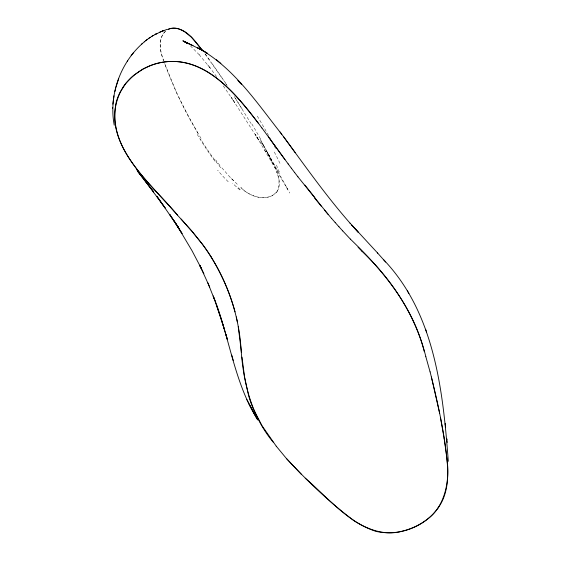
<?xml version="1.0" encoding="UTF-8"?>
<svg xmlns="http://www.w3.org/2000/svg" width="561" height="561" viewBox="0 0 561 561"><rect width="100%" height="100%" fill="white"/><g stroke="black" fill="none" stroke-linecap="round" stroke-linejoin="round"><path stroke-width="0.42" stroke-dasharray="2.81 2.1" d="M277.057 191.49C280.942 185.635 279.322 178.132 276.622 172.143M276.741 192.072L272.436 195.516A8.703 5.757 -12.3 0 1 271.678 195.887C261.068 200.466 248.558 195.375 240.83 187.584M165.25 31.388C157.452 39.256 160.053 51.493 163.609 60.721M165.825 30.946C158.525 37.342 159.569 48.786 162.452 57.11M240.978 187.57C249.68 197.079 268.172 202.879 277.323 191.161C283.361 177.115 271.748 163.412 266.51 150.965M190.389 45.834L199.709 55.209L198.903 54.326L210.087 67.895L207.752 64.908M237.261 184.232L228.804 175.845L221.069 166.898M233.558 180.747L230.01 177.115M219.961 165.523L215.648 159.913M209.085 66.605L216.539 76.52M205.095 53.912L224.056 80.973M205.01 53.87L211.097 62.229M212.36 63.849L222.934 79.206M223.285 85.882L234.673 102.53L231.146 97.249L232.682 99.556M224.112 80.959L225.284 82.712M225.22 82.705L227.514 86.163L226.441 84.459M233.074 100.139L259.154 140.783L255.157 134.289L257.443 138.013M234.225 96.478L250.886 123.343M235.311 98.182L242.752 110.012M201.048 138.322C186.308 114.598 174.155 89.346 164.485 63.155M256.805 136.982L289.813 193.054M264.455 149.619L267.022 153.91M198.019 133.294L187.164 113.876L178.061 95.721M271.833 160.383L268.74 154.836L276.131 168.146M260.066 139.177L261.728 142.178M263.474 145.362L270.781 158.504M286.636 187.332L287.723 189.316L272.849 162.213M262.513 143.602L269.715 156.61L267.737 153.027M261.538 141.835L264.659 147.508M277.155 169.983L278.151 171.799M262.548 143.665L264.147 146.603M266.531 150.979L270.29 158.195M271.005 159.626L273.025 163.882M177.059 93.876L164.534 63.169M163.041 58.898L163.658 60.707M251.77 123.813A194.429 42.012 53.7 0 1 261.847 141.302M274.322 152.052A176.154 33.52 54.5 0 1 279.981 163.377M276.412 165.06A185.6 81.064 41.6 0 1 279.827 173.419M239.891 189.934A223.846 156.849 85.9 0 1 232.45 183.181M228.222 181.75A174.303 114.002 80.1 0 1 217.612 170.186M215.01 161.231A230.844 134.745 74.7 0 1 197.227 134.388M220.711 167.753A218.446 126.148 74.2 0 1 200.579 139.023M240.255 189.52A234.757 161.344 83 0 1 236.483 186.21M260.507 141.624A174.864 9.916 59.5 0 1 262.779 145.797M257.289 116.106A227.17 57.362 52.5 0 1 276.075 149.387"/><path stroke-width="0.84" d="M149.163 38.106C122.319 57.222 108.084 92.937 114.248 125.236M112.663 108.245L112.705 107.495M112.873 104.171L113.967 95.805M115.868 87.439L114.823 91.618M116.085 86.674L118.701 78.659M127.291 61.268L127.656 60.665M438.148 507.88C424.481 527.074 398.759 536.597 375.863 531.351C347.231 521.996 327.442 497.207 305.233 478.161M131.155 55.637L133.553 52.573M141.603 44.151L142.115 43.709M144.254 41.851L144.731 41.444M145.699 40.658L147.48 39.298M149.71 37.727L152.255 36.093M148.441 38.604L150.18 37.405M152.781 35.771L160.355 31.942M151.793 36.367L153.223 35.504M155.965 34.018L155.032 34.502L156.835 33.576M167.143 29.347L160.579 31.844M159.906 32.131L161.568 31.416M161.954 31.276L163.812 30.525M161.491 31.465L162.978 30.869M186.876 42.699L189.323 43.926L183.882 41.381L200.291 49.263L197.353 47.692M186.399 42.489L182.851 40.771L185.235 42.026M190.228 44.256L193.026 45.651M197.696 47.874L200.691 49.431M204.407 51.507L201.392 49.845C235.347 69.837 257.794 104.03 281.776 134.303M201.055 49.62L204.022 51.296M207.17 53.19L204.765 51.752L207.57 53.428M186.336 42.727L184.814 41.78L186.511 42.825M187.676 43.674L186.287 42.643L187.465 43.527M220.894 63.491L216.343 59.676M301.397 474.375L286.447 458.533L276.264 446.205M358.072 247.219L361.901 251.223M361.964 251.272C392.342 279.96 415.729 315.899 425.855 356.712M350.359 239.098C383.037 270.535 413.177 306.727 424.326 351.74M350.352 239.084L342.652 230.83M240.536 83.28L237.934 80.461L241.609 84.452M173.517 210.719C144.759 177.991 94.746 135.047 123.097 87.039A29.887 27.44 12.9 0 1 126.47 82.663L131.155 77.888A63.617 58.26 12.6 0 1 157.262 63.365C203.419 51.71 237.78 95.517 261.938 128.027M177.416 214.961C150.748 183.033 106.38 149.121 116.267 102.088A57.811 53.085 14.4 0 1 120.082 92.207L126.022 83.161A63.996 58.702 13.3 0 1 133.841 75.23L143.23 68.849L150.173 65.637A62.769 57.531 12.8 0 1 165.004 61.871C206.546 56.843 235.929 94.402 258.635 123.616M377.399 252.801L385.659 262.071M173.44 210.648L192.213 231.553L202.205 243.993A186.715 182.739 -5.1 0 1 210.971 256.826C221.539 273.915 229.772 292.491 235.052 311.888M338.879 226.686L342.701 230.894M377.749 253.186L350.015 223.124M181.147 219.071L192.143 231.469L202.191 243.93A185.389 181.568 -6.8 0 1 211.041 256.777M286.475 458.554C307.281 481.022 329.588 502.432 354.11 520.804C367.89 529.633 385.19 535.832 401.564 531.372A64.466 56.163 3 0 0 407.987 529.521L409.775 528.897A64.15 55.89 3 0 0 421.563 523.231L423.113 522.235A64.452 56.156 3 0 0 428.309 518.49C443.527 506.716 448.456 485.756 447.776 467.369C445.006 435.077 437.973 403.268 430.105 371.873M335.183 222.542L338.949 226.77M350.345 223.495C324.91 194.576 302.919 162.886 280.044 131.975M331.558 218.397L335.275 222.647M383.626 259.715C434.866 313.354 442.959 390.933 448.302 461.275M331.663 218.517L324.517 210.109M328.115 214.386L297.898 176.792M321.18 206.097L314.412 197.788M142.185 177.066L137.459 171.035L144.563 180.256L136.47 169.401M202.563 50.595C194.702 40.581 184.857 25.75 170.088 28.569A11.5 10.659 16.1 0 0 167.991 29.403M143.174 178.559L153.714 191.925L145.152 180.972L165.151 207.949L156.912 196.329L177.907 226.693L169.66 214.33L182.073 233.53L177.213 225.824L192.044 250.76L201.708 269.189L199.772 265.325L209.702 287.113M294.637 172.522L297.933 176.834M202.528 50.56L191.441 37.201L184.8 31.9A34.466 31.626 15.7 0 0 180.754 29.768C177.01 27.819 172.416 27.426 168.566 29.249A8.983 8.324 16 0 0 168.027 29.509M276.278 446.233L261.973 425.631L253.355 408.962A126.688 119.339 -24.8 0 1 248.656 395.778L244.554 376.943L241.973 357.105M291.376 168.209L294.686 172.592M288.116 163.861L291.447 168.314M288.207 163.98L275.065 146.014M261.91 127.95L284.953 159.583M283.445 136.554L295.254 152.725M273.13 442.103C250.97 415.442 242.927 380.849 240.907 346.986C238.516 315.03 227.976 283.936 211.027 256.784M268.537 136.968L275.135 146.077M177.213 225.824L179.029 228.734L174.219 221.013M407.307 290.773L408.906 293.389M249.133 404.264L257.702 419.817C233.846 382.174 229.645 336.677 213.215 295.935L221.286 319.258L227.324 339.363L225.873 334.279M257.702 419.817L246.812 399.572M199.772 265.325L203.881 273.74M207.858 282.863L214.87 300.535M426.619 332.189L425.61 329.244M216.518 305.065L224.316 329.09M425.834 356.726L430.084 371.915M231.735 355.162L233.236 360.457M431.416 377.034L439.593 413.099M236.286 316.916L237.345 321.825M440.546 418.12L444.172 438.407M238.236 326.663L241.419 352.105M444.144 438.457C446.844 458.281 451.044 479.508 443.267 498.729A59.585 52.846 8.3 0 1 438.155 507.887M445.252 424.214L445.182 423.709L445.616 427.124M446.9 439.41L446.844 438.898L447.201 442.468M314.875 197.605A476.219 176.876 48.2 0 1 304.946 185.102M358.114 232.142L351.873 225.206L358.114 232.142"/></g></svg>
